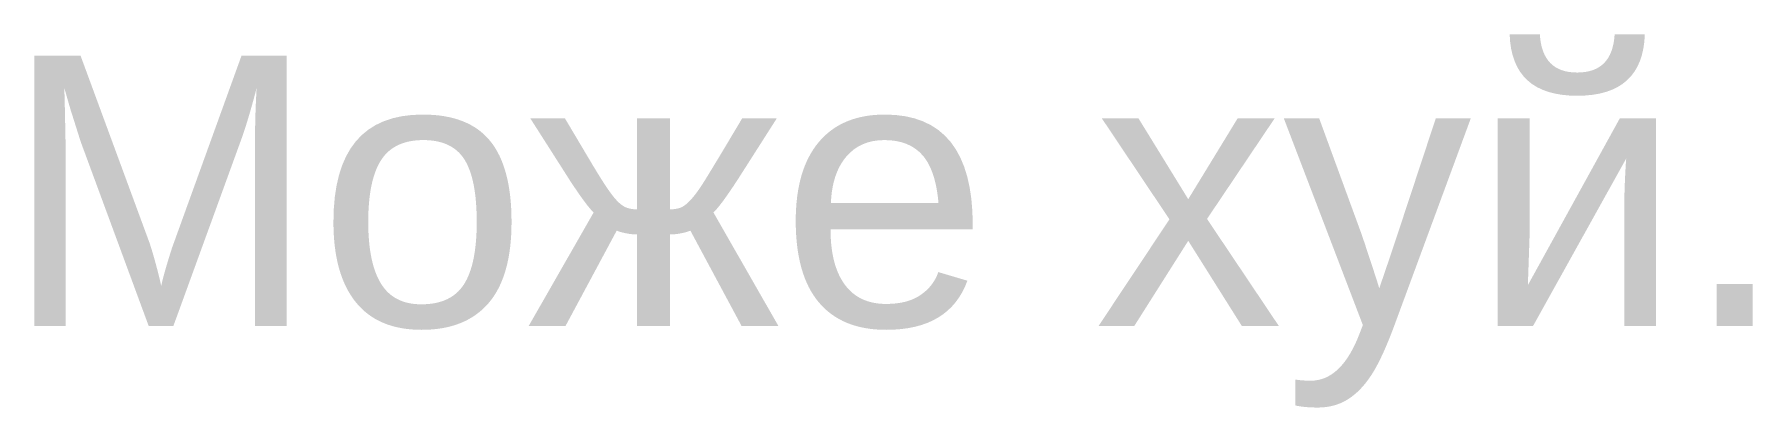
# Model space of a CAD drawing. Header units: millimetres. Extents: x 1249 to 1264.9, y 1411.2 to 1414.6.
import ezdxf

# ---------------------------------------------------------------- set-up
doc = ezdxf.new("R2010")
doc.units = ezdxf.units.MM
doc.styles.get("Standard").update_dxf_attribs({"font": 'arial.ttf'})

msp = doc.modelspace()

# ---------------------------------------------------------------- texts
at = {"insert": (1248.752, 1414.437), "char_height": 2.5, "attachment_point": 1}
msp.add_mtext_dynamic_manual_height_columns('Може хуй.', width=1909.27064, gutter_width=12.5, heights=[0], dxfattribs=at)

doc.saveas('drawing.dxf')
